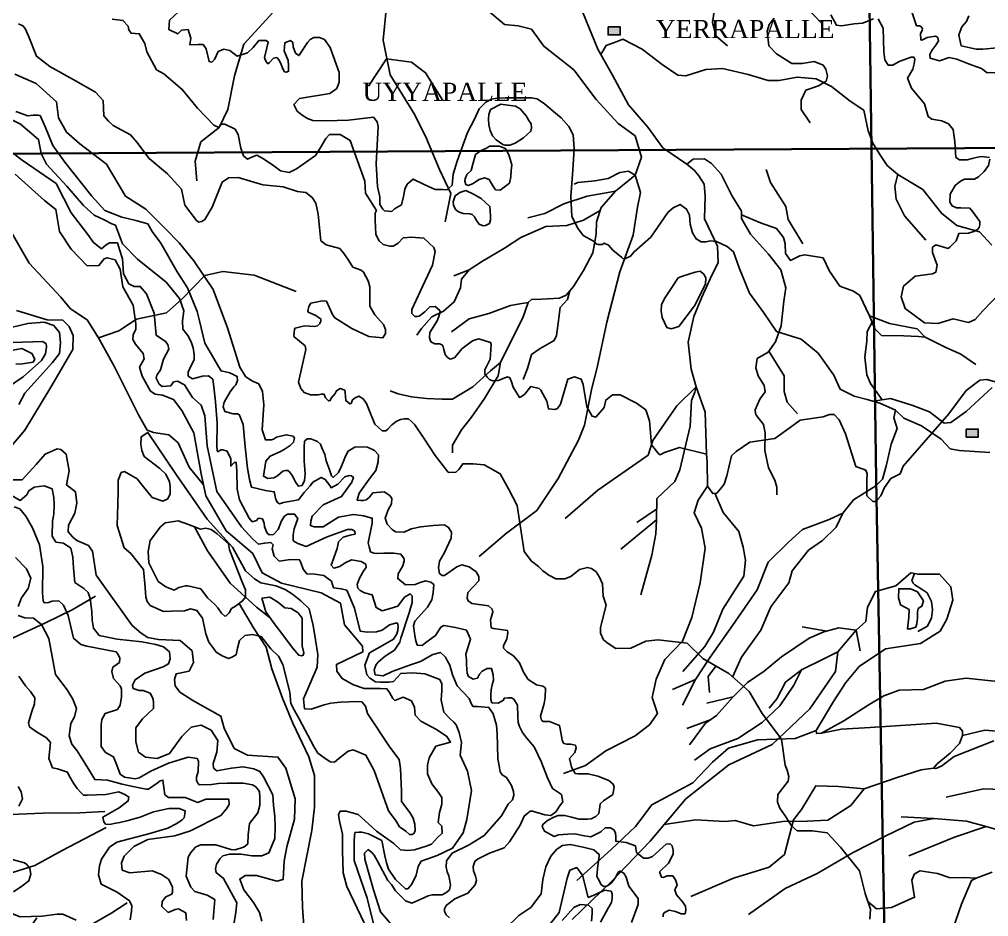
# Model space of a CAD drawing. Header units: millimetres. Extents: x 46 to 1858, y 42 to 1542.
# Drawn here: x 477.7 to 770.1, y 637.9 to 908.5 of the extents above; entities that cross this region are included whole.
import ezdxf

# ---------------------------------------------------------------- set-up
doc = ezdxf.new("R2010")
doc.units = ezdxf.units.MM
doc.header["$MEASUREMENT"] = 0
for name, color, linetype in [('CONTOUR', 31, 'Continuous'), ('NALA', 4, 'Continuous'), ('TEXT', 7, 'Continuous')]:
    doc.layers.add(name, color=color, linetype=linetype)
doc.layers.add('TITLE', color=7, linetype='Continuous', lineweight=30)
doc.styles.get("Standard").update_dxf_attribs({"font": 'times.ttf'})

msp = doc.modelspace()

# ---------------------------------------------------------------- hatches: boundary and pattern name
at = {"layer": 'TEXT'}
for points in [[(658.93, 906.2), (655.27, 906.2), (655.27, 903.76), (658.93, 903.76)], [(766.91, 784.94), (763.25, 784.94), (763.25, 782.5), (766.91, 782.5)]]:
    msp.add_hatch(color=256, dxfattribs=at).paths.add_polyline_path(points)

# ---------------------------------------------------------------- linework, layer by layer
at = {"layer": 'CONTOUR'}
for points in [[(585.77, 858.06), (585.35, 864.89), (585.88, 876.15), (585.67, 877.55), (584.49, 878.94), (576.97, 878.08), (570.1, 877.87), (566.23, 877.98), (564.62, 878.62), (563.01, 879.58), (561.51, 880.76), (560.54, 882.8), (562.15, 884.62), (571.39, 886.13), (573.43, 887.63), (574.18, 889.56), (574.18, 892.45), (571.45, 900.03), (569.73, 902.39), (568.23, 903.03), (566.51, 903.03), (565.44, 902.39), (564.58, 901.53), (562.54, 898.31), (562.22, 897.78), (562, 897.56), (561.04, 898.31), (560.29, 900.14), (560.18, 901.53), (559.53, 902.07), (557.82, 901.42), (557.6, 898.96), (558.78, 896.06), (558.89, 894.56), (558.89, 892.84), (558.24, 892.52), (557.71, 892.63), (557.28, 893.38), (556.63, 894.88), (556.1, 896.17), (555.35, 896.92), (554.38, 896.81), (553.09, 895.31), (552.66, 895.1), (552.02, 895.85), (551.69, 896.92), (552.34, 899.92), (552.77, 901.64), (552.12, 902.07), (549.98, 902.07), (548.26, 900.03), (546.54, 898.42), (543.43, 897.35), (541.17, 899.06), (539.35, 899.49), (537.63, 898.74), (536.55, 896.38), (535.8, 895.52), (534.94, 895.74), (534.08, 899.6), (533.12, 900.89), (531.61, 900.89), (529.14, 900.78), (529.47, 902.82), (528.61, 905.39), (526.57, 905.18), (525.49, 904.1), (522.81, 905.39), (523.02, 908.18), (531.19, 916.01)], [(735.29, 908.59), (732.06, 907.28), (729.53, 907.08), (725.69, 906.47), (724.17, 906.68), (722.46, 909.81)], [(746.82, 911.07), (748.34, 906.53), (749.25, 906.53), (749.65, 906.32), (750.16, 905.72), (750.05, 905.11), (749.55, 904.2), (749.65, 902.29), (749.95, 902.19), (751.47, 902.99), (754, 903.4), (754.7, 902.99), (754.91, 901.98), (754.1, 900.67), (752.88, 899.06), (752.28, 897.84), (752.38, 896.73), (755.21, 895.93), (758.14, 896.94), (760.46, 896.43), (764, 895.02), (767.88, 893.66), (769.59, 892.35), (772.12, 892.45)], [(772.61, 899.93), (768.26, 899.53), (766.34, 899.43), (761.8, 900.44), (761.7, 900.84), (761.09, 903.77), (762, 906.19), (763.41, 907.81), (764.12, 909.52)], [(734.24, 637.1), (734.44, 640.15), (732.77, 644.86), (731.09, 651.71), (725.39, 658.88), (721.36, 663.2), (716.93, 663.79), (714.67, 663.79), (712.31, 663.79), (710.64, 665.26), (708.87, 668.01), (707.1, 670.66), (706.41, 672.43), (706.51, 674.78), (709.56, 678.71), (709.76, 680.18), (709.26, 682.05), (708.68, 683.62), (707.58, 691.46), (701.78, 699.12), (697.84, 705.8), (691.65, 711.2), (683.89, 715.71), (679.17, 720.33), (670.32, 721.41), (666.68, 721.01), (662.16, 718.85), (657.64, 718.76), (656.16, 719.64), (654.89, 720.52), (653.9, 721.41), (653.02, 723.37), (653.02, 725.14), (653.41, 726.71), (654.73, 731.8), (653.84, 734.55), (653.55, 738.28), (652.66, 740.24), (651.68, 741.91), (650.3, 742.89), (649.03, 743.19), (646.67, 742.6), (644.01, 740.44), (642.24, 739.75), (639.49, 739.75), (637.43, 740.83), (635.56, 742.21), (634.28, 743.48), (632.22, 745.05), (629.96, 748), (627.89, 761.84), (625.24, 766.95), (622.76, 771.44), (617.85, 774.19), (614.6, 774.48), (611.46, 774.48), (610.28, 772.72), (609.39, 771.93), (607.23, 771.83), (606.94, 772.03), (603.1, 776.94), (599.66, 782.14), (597.01, 786.17), (596.03, 787.25), (595.04, 788.03), (593.86, 788.03), (592.68, 787.83), (591.31, 787.25), (590.03, 786.17), (588.85, 784.89), (588.26, 784.4), (587.18, 784.4), (584.92, 786.36), (583.25, 790.58), (582.36, 792.65), (581.38, 794.02), (580.1, 794.81), (579.02, 794.31), (578.23, 793.73), (577.74, 792.65), (577.35, 792.55), (576.17, 793.53), (575.97, 795.98), (575.87, 796.67), (574.5, 797.16), (573.32, 796.47), (572.93, 795.69), (571.75, 794.22), (571.45, 793.53), (570.96, 793.43), (570.07, 794.31), (569.78, 795.1), (569.58, 795.49), (568.8, 795.49), (567.81, 795.2), (565.55, 795.2), (563.59, 795.98), (562.6, 797.16), (561.92, 799.03), (564.14, 808.92), (563.94, 810), (560.5, 812.84), (560.7, 815.1), (560.89, 815.4), (563.74, 816.08), (566.69, 815.89), (567.58, 816.08), (568.36, 816.77), (568.66, 817.46), (568.66, 818.14), (568.27, 818.34), (567.09, 819.13), (564.83, 820.21), (564.73, 820.5), (565.02, 821.87), (565.61, 822.86), (569.15, 823.64), (570.33, 823.45), (572.2, 819.52), (572.89, 818.44), (578, 815.3), (583.11, 812.84), (587.34, 812.45), (588.12, 813.73), (588.12, 814.9), (587.53, 816.48), (584.88, 819.42), (583.4, 821.97), (583.4, 824.13), (583.4, 827.86), (582.91, 829.63), (581.54, 832.28), (580.75, 832.87), (578.29, 833.75), (577.01, 835.82), (575.64, 837.78), (574.36, 839.35), (570.23, 840.43), (568.65, 841.69), (567.87, 849.74), (567.08, 853.08), (566, 854.75), (564.13, 856.22), (561.58, 856.61), (557.25, 857.99), (551.16, 858.58), (543.68, 860.83), (540.83, 860.64), (538.87, 859.36), (535.82, 851.8), (533.66, 848.07), (532.77, 847.48), (531.79, 847.29), (531.1, 847.78), (527.66, 852.49), (526.58, 857.3), (522.35, 861.91), (516.85, 866.53), (513.11, 871.44), (511.25, 873.6), (506.04, 876.44), (504.56, 877.72), (503.19, 879.39), (502.95, 883.98), (500.69, 886.53), (493.9, 890.36), (486.93, 894.29), (482.89, 897.33), (480.54, 903.22), (479.45, 905.67), (478.77, 906.56), (477.49, 907.15)], [(505.66, 908.56), (508.95, 908.15), (510.49, 906.41), (510.69, 905.28), (511.41, 904.26), (513.88, 904.15), (515.52, 901.18), (516.14, 898.72), (519.11, 893.28), (521.27, 892.05), (526.86, 887.35), (531.48, 881.71), (536.41, 876.58), (537.85, 875.86), (538.57, 876.89), (539.7, 876.89), (542.78, 875.35), (543.7, 873.71), (544.53, 869.61), (545.35, 867.35), (546.48, 866.33), (548.02, 867.04), (549.35, 867.56), (551.3, 866.43), (554.49, 864.27), (556.44, 862.84), (559.11, 862.33), (561.26, 863.35), (567.01, 867.45), (568.45, 869.61), (570.1, 872.58), (571.22, 873.71), (574.51, 873.71), (577.49, 871.97), (581.92, 859.68), (582.09, 856.08), (585.4, 850.8), (585.02, 850.05), (585.02, 848.02), (585.24, 843.62), (586.2, 841.69), (587.39, 840.62), (589.43, 840.08), (590.5, 840.08), (592, 840.94), (593.51, 842.55), (595.98, 842.76), (599.73, 842.44), (602.74, 839.65), (603.17, 838.47), (602.33, 834.31), (598.68, 826.59), (596.11, 821.01), (596.11, 819.73), (596.97, 818.87), (597.72, 818.87), (598.25, 818.98), (599.97, 820.26), (601.48, 821.77), (603.09, 821.87), (604.38, 820.8), (604.59, 820.26), (604.27, 818.87), (603.73, 817.58), (601.48, 814.04), (601.37, 812.44), (601.8, 811.26), (602.98, 810.61), (604.38, 810.61), (605.23, 810.29), (605.56, 809.75), (605.77, 808.9), (606.09, 807.39), (606.74, 806.64), (607.6, 806), (608.03, 806.11), (609.1, 806.54), (611.14, 809.11), (614.36, 811.58), (615.86, 812.01), (616.29, 812.11), (619.84, 811.04), (620.05, 810.4), (619.95, 808.79), (619.73, 806), (618.12, 802.78), (618.12, 801.6), (618.76, 800.53), (619.52, 799.89), (620.37, 799.46), (622.08, 799.62), (624.91, 800.72), (625.69, 800.4), (626.16, 799.15), (626.63, 797.58), (628.52, 794.45), (628.99, 794.61), (630.08, 795.39), (631.97, 797.74), (634.48, 797.11), (634.95, 796.64), (636.83, 793.35), (637.3, 791), (639.18, 790.85), (639.97, 791.16), (640.91, 792.41), (643.1, 799.93), (645.14, 800.72), (647.18, 799.93), (647.81, 798.37), (648.91, 791.63), (650.48, 788.81), (651.57, 788.5), (654.08, 791.47), (654.56, 793.67), (656.59, 795.23), (658.95, 795.23), (663.81, 792.73), (666.63, 790.69), (667.73, 787.4), (668.36, 780.19), (670.71, 777.22), (671.18, 777.22), (672.28, 777.84), (676.83, 779.41), (684.99, 777.37), (685.14, 775.02), (685.3, 767.66), (686.87, 765.47), (688.12, 765.62), (689.22, 766.88), (690.32, 768.29), (691.1, 770.79), (692.52, 776.9), (693.93, 778.16), (698.01, 780.98), (705.54, 782.07), (710.24, 785.36), (713.22, 787.56), (720.12, 788.65), (722.01, 789.28), (723.42, 789.28), (724.99, 787.71), (726.87, 783.48), (730.01, 773.61), (732.99, 772.52), (733.46, 771.42), (733.3, 769.7), (733.3, 764.84), (735.18, 763.12), (735.81, 763.12), (736.28, 763.27), (736.75, 763.9), (737.54, 764.84), (738.63, 767.35), (740.52, 770.01), (743.34, 771.42), (744.28, 773.77)], [(716.21, 877.22), (713.54, 881.28), (713.54, 884.08), (714.94, 887.12), (718.75, 888.39), (721.04, 889.79), (721.42, 891.44), (720.91, 893.47), (720.15, 894.61), (717.48, 895.75), (713.79, 895.12), (710.74, 895.12), (706.04, 898.04), (703.75, 900.45), (703.24, 904.9), (703.88, 906.93), (705.41, 908.83)], [(770.28, 866.84), (767.95, 867.14), (766.34, 866.84), (765.12, 866.53), (763.61, 866.13), (761.28, 866.13), (760.17, 866.84), (759.87, 871.58), (759.36, 875.21), (757.95, 876.93), (755.93, 877.84), (752.9, 878.34), (751.78, 879.15), (750.75, 882.96), (746.81, 887.7), (745.6, 890.73), (747.22, 893.45), (747.62, 895.07), (747.82, 896.48), (747.52, 897.09), (746.71, 897.09), (743.07, 895.78), (741.15, 894.67), (739.74, 894.67), (738.73, 896.28), (738.42, 898.7), (738.22, 905.77), (736.7, 908.59)], [(671.85, 637.83), (671.85, 638.7), (672.25, 639.18), (673.69, 639.9), (675.6, 639.42), (677.36, 638.78), (678.48, 638.78), (678.71, 639.82), (678.63, 641.02), (677.84, 642.29), (675.91, 644.5), (675.43, 645.94), (676.07, 647.45), (675.59, 649.05), (674.8, 650.16), (673.12, 650.16), (671.92, 649.69), (671.36, 649.76), (670.8, 651.44), (673.52, 654.07), (674.88, 656.78), (674.88, 657.98), (674.64, 659.25), (674, 659.89), (672.8, 659.73), (668.65, 656.06), (667.37, 655.58), (665.93, 655.51), (663.87, 657.26), (663.54, 659.26), (660.73, 660.26), (657.61, 660.65), (657.61, 661.82), (657.52, 663.18), (657.03, 664.06), (655.96, 664.65), (654.4, 664.65), (653.13, 663.48), (650.11, 661.92), (647.57, 662.41), (645.33, 662.89), (643.09, 662.8), (640.36, 662.6), (638.99, 662.11), (636.07, 663.67), (635.38, 665.13), (635.58, 665.72), (637.04, 666.89), (638.89, 667.86), (640.26, 668.44), (642.21, 668.44), (644.26, 667.86), (646.6, 667.27), (649.03, 667.27), (650.2, 667.37), (651.57, 668.15), (652.45, 669.03), (652.74, 670.97), (652.93, 671.95), (653.91, 672.82), (656.74, 674.77), (657.13, 676.91), (656.83, 677.89), (655.47, 678.96), (652.15, 680.23), (649.23, 681), (646.11, 681), (645.33, 681.1), (644.26, 682.95), (643.67, 685.58), (645.23, 687.43), (645.62, 688.79), (645.43, 689.57), (643.96, 689.96), (642.7, 689.96), (641.92, 690.16), (641.43, 691.03), (641.33, 691.81), (640.63, 695.51), (637.61, 696.77), (635.66, 696.77), (635.17, 697.16), (634.88, 698.33), (635.95, 702.13), (636.34, 703.98), (636.44, 706.7), (636.14, 707.09), (635.56, 707.39), (633.71, 707.78), (631.17, 709.43), (629.81, 711.67), (628.54, 714.4), (626.78, 716.54), (624.83, 717.8), (623.76, 718.88), (623.76, 719.65), (624.74, 721.6), (625.03, 723.55), (624.93, 724.23), (620.74, 724.82), (620.06, 725.01), (619.76, 727.44), (620.54, 729.68), (620.35, 730.66), (619.18, 731.63), (614.21, 732.31), (613.04, 733.09), (612.74, 733.97), (612.94, 735.62), (616.25, 739.21), (616.25, 740.48), (615.47, 741.84), (613.42, 743.4), (611.18, 743.98), (609.62, 743.4), (605.91, 740.77), (605.23, 740.77), (604.45, 741.35), (604.16, 743.11), (604.45, 745.05), (605.81, 747.49), (607.96, 752.06), (608.06, 753.82), (607.18, 755.28), (605.91, 756.06), (602.5, 755.86), (598.79, 755.47), (595.87, 754.89), (593.82, 753.82), (591.19, 753.91), (590.12, 754.6), (588.65, 756.25), (588.07, 758.1), (588.95, 760.54), (589.92, 762.39), (590.02, 763.94), (589.43, 764.92), (587.78, 765.99), (584.36, 765.7), (583.19, 764.33), (582.32, 763.55), (581.44, 763.36), (580.66, 763.36), (579.59, 763.46), (580.17, 765.6), (583.19, 769.79), (585.24, 772.42), (585.92, 775.05), (585.98, 777.15), (584.81, 778.51), (582.76, 779.49), (581.3, 779.58), (578.87, 779.49), (576.92, 778.22), (576.04, 776.76), (574.87, 773.74), (573.99, 771.79), (572.33, 770.33), (571.85, 770.82), (571.16, 772.96), (570.29, 775.3), (569.8, 777.25), (568.92, 779.29), (568.53, 780.36), (567.65, 781.14), (565.61, 782.02), (564.53, 782.02), (563.66, 781.24), (563.56, 779.49), (563.56, 775.3), (563.95, 771.41), (563.75, 769.46), (562.97, 767.9), (561.9, 767.7), (561.12, 768.78), (559.95, 770.92), (559.17, 771.99), (558.68, 772.48), (558, 772.48), (557.22, 772.28), (555.56, 770.82), (554.49, 770.24), (552.64, 770.04), (551.37, 770.72), (552.05, 775.2), (553.32, 776.76), (556.44, 778.12), (557.61, 778.81), (559.37, 779.97), (560.44, 780.95), (560.73, 782.21), (560.24, 782.8), (558.2, 783.19), (555.27, 782.51), (554.39, 781.92), (553.71, 781.73), (551.96, 781.63), (550.98, 784.65), (551.47, 792.24), (551.08, 796.24), (549.91, 798.57), (547.86, 799.45), (545.91, 800.81), (544.16, 803.64), (540.52, 815.5), (536.14, 826.99), (530.29, 835.65), (525.9, 841.11), (521.78, 845.27), (515.84, 851.21), (509.69, 855.11), (503.94, 864.84), (495.95, 870.98), (491.95, 874.48), (489.51, 878.77), (488.9, 883.62), (482.76, 889.17), (476.33, 891.99)], [(585.77, 858.06), (586.39, 854.97), (586.48, 852.67), (587.31, 851.19), (587.86, 850.73), (590.08, 850.55), (590.9, 851.38), (592.93, 852.57), (593.58, 855.06), (593.95, 857.27), (594.68, 858.74), (596.53, 860.3), (599.84, 858.65), (603.16, 857.18), (605.46, 857.18), (606.75, 857.08), (606.94, 857.27), (608.23, 858.46), (608.51, 861.78), (609.8, 865.73), (612.84, 874.39), (615.05, 878.53), (616.44, 881.44), (618.38, 883.46), (620.13, 884.38), (621.97, 884.66), (624.27, 884.84), (628.24, 884.84), (632.11, 884.84), (633.86, 884.48), (636.07, 883), (639.39, 880.15), (641.14, 878.77), (643.44, 876.19), (644.73, 873.62), (645.01, 869.57), (644.64, 863.03), (644.02, 855.05), (644.3, 849.16), (646.05, 845.57), (647.8, 843.27), (651.12, 841.52), (651.76, 840.69), (652.22, 840.6), (653.61, 840.6), (654.07, 840.97), (655.45, 840.33), (656.74, 838.85), (659.41, 836.65), (659.69, 836.37), (660.33, 836.28), (661.99, 837.11), (663.1, 838.39), (668.17, 842.81), (673.33, 850.27), (674.89, 851.65), (677.01, 852.66), (678.95, 851.28), (679.87, 849.44), (680.05, 846.68), (680.7, 844.1), (681.8, 842.26), (683.37, 841.43), (684.84, 841.34), (686.04, 841.71), (687.98, 841.52), (691.2, 839.96), (693.14, 838.39), (694.8, 833.52), (697.97, 825.9), (702.3, 820.01), (706.08, 814.31), (713.54, 812.01), (718.61, 807.77), (723.4, 801.15), (725.28, 796.94), (729.52, 794.83), (733.45, 793.86)], [(471.91, 879.95), (478.04, 876.83), (483.45, 872.27), (484.29, 868.07), (485.85, 864.83), (492.02, 858.14), (497.07, 852.38), (500.31, 849.38), (503.31, 848.06), (505.6, 846.86), (506.68, 846.38), (508.84, 840.74), (513.29, 836.18), (521.94, 829.22), (526.03, 824.3), (527.35, 820.58), (526.9, 817.58), (527.02, 815.06), (528.47, 813.14), (529.55, 811.22), (530.15, 809.42), (530.39, 807.38), (530.39, 805.82), (529.55, 804.14), (528.59, 802.1), (528.59, 800.9), (529.91, 800.06), (532.91, 800.9), (534.71, 801.02), (536.04, 799.94), (536.4, 797.66), (536.88, 793.1), (537.36, 786.74), (537.24, 779.78), (537.36, 778.46), (537.6, 778.1), (538.44, 778.7), (539.04, 778.7), (540.36, 778.22), (541.44, 775.94), (541.44, 773.78), (542.53, 774.86), (543.13, 774.86), (543.25, 772.22), (543.37, 766.82), (544.09, 763.57), (547, 758.08), (547.96, 757), (549.28, 757.36), (549.88, 758.08), (551.09, 757.84), (551.57, 756.52), (551.69, 755.44), (552.41, 753.52), (553.01, 753.04), (554.33, 753.16), (555.77, 754.6), (556.73, 757.24), (557.69, 758.68), (558.54, 759.28), (560.7, 759.28), (561.66, 757.96), (560.58, 754.84), (560.34, 753.04), (560.34, 751.24), (561.66, 750.4), (564.18, 749.56), (570.55, 752.44), (576.68, 754.6), (578, 754.6), (578.84, 754.12), (578.96, 753.28), (577.52, 752.92), (575.36, 752.32), (573.92, 750.88), (573.56, 748.96), (572.11, 745), (571.75, 743.92), (572.6, 742.96), (574.4, 743.44), (575.96, 744.64), (577.88, 745.48), (580.77, 745), (582.21, 744.16), (582.33, 743.2), (581.61, 742.24), (580.29, 739.96), (579.56, 738.04), (579.81, 736.96), (580.53, 736.24), (581.85, 735.52), (584.13, 734.92), (585.33, 731.08), (587.14, 730.12), (589.54, 730.84), (591.82, 731.56), (593.86, 734.2), (595.55, 735.28), (596.15, 734.68), (596.15, 732.64), (595.31, 729.52), (592.8, 721.89), (592.44, 720.69), (590.87, 718.29), (587.99, 716.49), (586.07, 714.69), (585.35, 713.97), (584.75, 712.29), (584.99, 710.85), (587.39, 710.49), (590.15, 711.81), (595.68, 713.85), (598.69, 714.81), (602.41, 716.97), (604.69, 717.57), (606.26, 716.13), (606.86, 714.93), (607.58, 713.73), (608.3, 710.85), (609.74, 707.49), (613.35, 703.65), (614.19, 701.73), (614.55, 701.25), (615.87, 701.25), (619.35, 701.01), (620.57, 699.02), (621.66, 695.66), (621.78, 693.02), (621.9, 689.54), (622.02, 685.46), (622.38, 683.42), (622.74, 681.62), (623.34, 680.66), (624.66, 679.82), (626.1, 677.42), (626.7, 675.62), (626.82, 674.54), (626.46, 673.1), (625.14, 671.78), (623.1, 668.3), (617.93, 662.42), (613.36, 659.54), (608.2, 657.02), (606.51, 654.76), (606.39, 652.84), (606.75, 651.4), (607.23, 650.2), (607.47, 649.24), (607.71, 647.44), (607.47, 646), (606.63, 645.28), (605.19, 644.44), (602.18, 644.44), (600.98, 644.2), (599.66, 643.6), (596.06, 641.92), (594.13, 642.64), (591.13, 645.64), (589.93, 647.56), (588.85, 648.76), (585.72, 654.64), (584.76, 656.44), (584.04, 657.28), (582.96, 658.12), (581.76, 657.04), (581.88, 655.24), (584.52, 646), (586.68, 639.4), (591.97, 633.16)], [(476.6, 880.68), (480.21, 879.36), (481.89, 879.6), (483.33, 879.6), (483.93, 879.48), (485.61, 875.88), (487.78, 870.48), (491.38, 865.43), (499.61, 855.14), (503.45, 850.82), (508.62, 848.78), (512.82, 847.82), (516.43, 846.86), (517.75, 844.46), (520.39, 840.98), (525.32, 832.33), (528.45, 827.53), (531.33, 820.33), (532.05, 817.57), (533.63, 810.87), (535.91, 806.91), (537.84, 803.55), (538.56, 802.47), (541.2, 801.87), (543.37, 800.79), (543.49, 799.59), (543, 798.27), (542.4, 797.67), (541.32, 796.11), (539.52, 792.99), (539.16, 791.67), (539.64, 790.23), (542.16, 789.51), (542.76, 789.51), (543.61, 789.51), (544.09, 789.15), (545.17, 786.27), (545.77, 779.55), (546.49, 773.18), (547.09, 769.7), (547.69, 767.42), (551.93, 766.37), (554.57, 766.01), (555.05, 763.73), (555.53, 762.77), (556.13, 762.41), (557.33, 762.77), (561.9, 763.61), (563.58, 765.77), (565.38, 767.81), (566.23, 768.89), (568.75, 770.33), (569.95, 769.73), (571.39, 767.93), (571.75, 767.21), (573.8, 768.29), (575.84, 770.57), (577.16, 770.93), (577.88, 770.81), (578.48, 770.33), (578, 768.89), (574.88, 764.57), (569.35, 762.05), (565.99, 758.69), (565.62, 757.13), (565.5, 755.81), (566.59, 755.45), (569.35, 755.45), (573.92, 758.33), (578.48, 759.17), (581.61, 758.81), (583.65, 758.21), (584.13, 758.09), (584.13, 756.53), (582.93, 750.64), (583.17, 749.44), (583.65, 747.88), (584.61, 747.52), (585.57, 747.4), (587.62, 747.52), (589.06, 747.52), (590.62, 747.52), (592.78, 747.16), (593.74, 745.84), (593.74, 745.24), (593.38, 743.68), (591.94, 741.28), (591.82, 739.84), (594.22, 737.92), (597.11, 738.04), (598.55, 738.64), (600.23, 739.12), (601.79, 738.76), (602.76, 738.04), (602.52, 735.52), (602.16, 733.48), (600.83, 731.2), (596.99, 727), (596.63, 725.56), (596.87, 723.4), (597.23, 721.48), (597.71, 719.8), (599.15, 719.68), (600.35, 720.52), (603.24, 722.68), (604.8, 725.2), (605.76, 725.68), (609.25, 725.08), (612.61, 724.24), (613.81, 721.6), (612.42, 717.07), (612.54, 715.38), (612.54, 713.94), (612.66, 712.5), (612.78, 711.3), (613.14, 710.34), (614.58, 709.5), (615.9, 709.86), (616.5, 711.06), (617.34, 711.9), (618.79, 712.74), (620.11, 712.74), (620.59, 710.82), (620.71, 709.26), (620.35, 707.82), (619.99, 706.26), (619.87, 704.82), (619.87, 703.38), (620.23, 702.42), (622.15, 702.3), (623.71, 703.14), (623.95, 703.74), (625.16, 703.86), (626.12, 703.86), (626.84, 703.5), (627.92, 701.7), (628.04, 698.22), (628.16, 696.42), (628.52, 695.22), (629.48, 693.42), (630.68, 691.86), (632.97, 689.1), (635.13, 684.66), (637.05, 679.74), (638.49, 676.5), (641.26, 674.7), (641.62, 672.57), (640.66, 671.25), (639.58, 669.57), (638.62, 668.85), (638.01, 668.37), (636.21, 668.61), (632.49, 669.69), (631.77, 669.69), (629.96, 668.25), (628.76, 665.49), (625.52, 660.44), (623.96, 658.64), (619.51, 657.08), (615.9, 655.28), (615.06, 654.56), (614.58, 653), (614.7, 651.68), (615.3, 650.12), (615.54, 648.92), (615.18, 647.48), (613.02, 644.96), (609.05, 643.28), (606.41, 641.24), (605.93, 640.28), (605.93, 639.44), (606.41, 638.48), (607.49, 637.52)], [(584.52, 635.76), (582.66, 643.51), (578.72, 654.84), (578.72, 660.96), (578.94, 663.25), (580.14, 663.36), (581.02, 663.36), (582.98, 662.92), (587.03, 660.85), (587.9, 656.26), (588.45, 654.08), (589, 652.22), (591.18, 649.06), (594.13, 646.33), (594.9, 646.33), (596.1, 647.74), (597.41, 650.37), (597.96, 652.99), (598.94, 654.62), (603.75, 656.37), (608.35, 658.55), (611.52, 663.14), (612.72, 667.18), (614.03, 675.91), (612.83, 681.81), (610.65, 686.58), (611.08, 690.4), (610.32, 693.46), (609.44, 695.75), (608.79, 696.51), (607.58, 697.61), (605.73, 699.57), (604.96, 703.17), (605.18, 706.12), (605.18, 708.09), (604.52, 709.4), (600.04, 711.14), (596.32, 711.47), (592.72, 711.25), (590.53, 708.85), (589.22, 708.63), (586.59, 708.63), (585.17, 708.74), (583.42, 709.83), (582.55, 710.82), (581.89, 713.76), (583.32, 717.45), (587.91, 720.07), (590.53, 721.59), (591.41, 723.01), (591.84, 724.22), (591.95, 725.53), (591.73, 726.4), (591.19, 726.4), (589.33, 725.85), (587.14, 724.32), (585.39, 723.78), (582.66, 723.67), (580.47, 724), (578.83, 730.88), (576.43, 736.33), (574.79, 736.77), (572.49, 737.1), (571.84, 739.06), (569.54, 740.81), (566.81, 741.14), (564.4, 741.25), (563.31, 742.67), (562.65, 744.74), (562.22, 745.51), (559.48, 745.62), (556.09, 745.07), (554.56, 746.6), (553.91, 748.78), (554.23, 749.98), (553.58, 750.75), (551.61, 750.53), (549.86, 750.2), (548.11, 751.73), (544.72, 755.44), (537.24, 766.1), (534.4, 779.86), (533.64, 788.92), (532.54, 792.16), (529.92, 794.45), (527.51, 798.28), (525.44, 799.37), (524.23, 799.15), (523.36, 797.95), (520.73, 797.73), (519.86, 798.49), (518.99, 800.24), (519.2, 801.22), (520.3, 802.75), (521.17, 806.03), (522.81, 808.98), (522.48, 810.4), (521.83, 811.38), (518.99, 813.23), (518.33, 819.89), (516.03, 825.68), (514.16, 827.94), (512.3, 827.94), (510.77, 828.7), (509.13, 831.76), (508.81, 836.23), (507.93, 839.07), (507.28, 841.04), (506.51, 841.04), (504.87, 841.04), (503.89, 840.49), (502.46, 839.29), (500.06, 841.15), (498.31, 843.55), (493.28, 850.1), (488.8, 858.94), (478.6, 866), (473.9, 869.5)], [(773.54, 825.97), (768.3, 820.57), (766.04, 817.96), (763.94, 817.09), (759.41, 818.13), (754.7, 816.74), (750.69, 816.91), (744.93, 821.27), (743.71, 824.75), (744.41, 828.06), (747.9, 831.02), (753.13, 831.72), (754.18, 832.24), (754.53, 834.33), (753.13, 838.17), (753.13, 839.73), (754.18, 840.43), (757.84, 839.39), (758.36, 839.73), (760.28, 841.65), (761.08, 843.93), (764.01, 844.03), (765.63, 844.53), (766.74, 845.14), (767.25, 845.74), (767.45, 846.55), (767.45, 847.56), (767.15, 847.96), (765.33, 850.38), (764.42, 851.49), (761.69, 851.6), (760.37, 851.6), (759.06, 852.2), (758.35, 853.31), (758.45, 855.73), (759.97, 858.36), (761.59, 859.67), (762.8, 860.28), (764.62, 860.28), (765.83, 860.28), (767.04, 860.98), (768.76, 862.6), (769.98, 864.41), (770.38, 866.33)], [(476.47, 861.83), (485.29, 853.81), (488.75, 851.14), (489.85, 844.54), (493.31, 839.2), (498.19, 834.17), (501.68, 834.23), (503.26, 836.27), (504.2, 836.58), (506.56, 835.95), (508.13, 833.13), (508.92, 827.78), (512.07, 822.28), (512.85, 816.63), (512.85, 814.9), (512.07, 813.49), (511.91, 811.91), (512.7, 810.5), (515.06, 807.67), (515.37, 806.1), (513.96, 803.59), (514.74, 800.92), (517.26, 796.36), (518.67, 795.42), (520.88, 795.1), (524.18, 793.84), (526.7, 790.54), (530.32, 783.79), (532.54, 771.41), (533.95, 764.81), (540.09, 754.29), (548.11, 747.37), (550.94, 741.56), (556.77, 738.42), (568.72, 735.59), (574.54, 732.45), (575.8, 725.85), (579.14, 721.95), (581.19, 719.44), (581.34, 717.71), (573.32, 713.94), (573.48, 711.9), (575.05, 709.7), (578.51, 707.81), (581.66, 706.71), (586.54, 706.71), (588.58, 706.55), (589.37, 705.45), (590.31, 703.73), (590.94, 703.1), (593.46, 704.04), (595.98, 702.94), (596.92, 701.05), (597.08, 698.7), (598.81, 696.81), (603.53, 694.3), (606.67, 692.26), (607.78, 690.53), (603.37, 689.27), (601.32, 685.81), (600.85, 683.61), (600.85, 680.94), (602.11, 677.96), (604.16, 675.29), (605.1, 673.87), (605.1, 671.83), (604.47, 669.31), (604, 666.33), (605.1, 665.23), (605.27, 663.06), (603.85, 661.8), (601.97, 659.76), (600.39, 659.13), (596.93, 658.03), (594.89, 657.88), (592.68, 658.03), (590.64, 659.92), (585.45, 663.69), (581.98, 666.83), (579.94, 668.72), (576.32, 669.66), (574.43, 669.66), (573.96, 668.72), (574.28, 666.67), (575.22, 662.75), (575.22, 657.72), (575.38, 651.12), (576.48, 647.03), (581.67, 636.03)], [(474.31, 778.62), (479.35, 784.59), (487.2, 797.61), (493.8, 808.92), (493.96, 813.16), (492.7, 815.84), (490.81, 817.72), (486.09, 817.88), (476.81, 820.71)], [(475.62, 815.65), (480.27, 816.78), (485.18, 817.16), (488.07, 816.15), (489.83, 814.02), (490.08, 810.88), (489.83, 807.74), (487.69, 804.97), (479.39, 795.8), (477.51, 792.29)], [(469.65, 794.44), (478.9, 800.68), (484.43, 805.6), (485.63, 807.64), (485.87, 809.68), (485.75, 810.64), (484.79, 811.36), (475.66, 811)], [(476.69, 804.49), (478.61, 804.61), (481.86, 805.09), (482.34, 806.05), (481.5, 807.73), (478.85, 809.06), (478.49, 809.18), (475.84, 808.7)], [(744.28, 773.77), (758.01, 789.56), (763.25, 796.53), (767.43, 799.67), (769.53, 799.84), (773.54, 798.79)], [(550.8, 636.52), (550.17, 639.2), (548.29, 642.18), (545.45, 645.95), (544.2, 649.25), (545.77, 650.35), (549.23, 650.35), (555.37, 648.62), (557.25, 649.09), (557.57, 654.59), (558.36, 658.99), (560.72, 667.32), (560.87, 673.45), (558.04, 682.72), (555.68, 686.02), (546.54, 686.58), (542.45, 688.63), (539.46, 694.75), (538.51, 698.37), (530.02, 703.08), (526.09, 705.6), (524.67, 707.48), (524.51, 709.37), (524.98, 711.1), (528.92, 711.88), (530.18, 714.55), (529.86, 718.01), (526.24, 721.15), (519.64, 721.47), (516.49, 722.09), (514.44, 723.35), (511.77, 725.71), (500.9, 740.91), (499.8, 748.13), (498.54, 749.86), (495.08, 751.28), (493.82, 752.38), (492.41, 753.95), (492.56, 755.99), (494.45, 759.6), (495.08, 762.59), (494.61, 766.05), (491.93, 768.09), (492.72, 772.33), (491.78, 777.36), (490.2, 778.77), (489.1, 778.93), (485.48, 777.36), (482.81, 774.22), (479.51, 770.76), (478.56, 769.66), (474.31, 769.66)], [(475.51, 764.81), (477.9, 763.43), (479.91, 765.06), (480.54, 766.31), (482.17, 767.44), (485.19, 767.82), (487.58, 766.94), (488.08, 764.3), (488.21, 762.3), (488.08, 759.28), (487.71, 757.15), (487.58, 752.62), (488.71, 750.87), (490.98, 750.49), (493.24, 748.98), (493.87, 746.34), (493.99, 743.08), (494.39, 738.71), (497.15, 736.82), (498.41, 735.69), (499.04, 733.81), (499.54, 729.91), (499.67, 727.28), (500.05, 724.89), (501.81, 722.63), (507.22, 721.62), (514.63, 720.75), (518.91, 719.99), (521.17, 719.24), (522.94, 717.73), (523.19, 715.6), (522.68, 714.09), (521.05, 713.21), (515.52, 711.33), (512.62, 709.32), (511.87, 707.68), (511.99, 706.68), (513.88, 706.05), (515.01, 706.05), (517.15, 705.3), (518.03, 703.54), (518.16, 702.28), (518.16, 700.65), (514.89, 697.51), (512.87, 694.87), (512.88, 690.64), (513.64, 687.5), (515.78, 685.99), (519.3, 685.61), (522.95, 687.12), (526.72, 692.27), (529.49, 695.03), (532.5, 695.66), (535.52, 694.15), (537.53, 691.01), (537.28, 687.5), (536.15, 684.1), (536.28, 682.72), (537.28, 681.84), (541.68, 682.72), (545.21, 683.1), (548.47, 682.47), (550.24, 681.72), (551.37, 680.08), (554.13, 674.68), (554.39, 671.54), (554.76, 668.15), (554.89, 664.89), (554.76, 661.5), (553, 657.1), (550.86, 656.22), (547.85, 656.22), (544.58, 656.72), (541.06, 656.72), (539.04, 656.22), (538.29, 655.47), (537.16, 653.71), (536.9, 652.33), (537.03, 651.2), (539.29, 649.44), (543.34, 642.06), (542.96, 639.3), (541.58, 630.51)], [(536.17, 637.07), (536.64, 643.04), (534.36, 644.36), (530.63, 645.44), (529.43, 646.76), (527.99, 650.12), (528.59, 655.88), (529.43, 657.2), (530.87, 658.88), (532.31, 659.6), (534.72, 659.6), (537, 659.6), (541.45, 658.16), (542.77, 658.04), (545.29, 658.88), (545.77, 659.12), (546.61, 659.84), (546.73, 662.6), (547.09, 665.96), (549.62, 669.2), (550.22, 671.48), (550.22, 673.76), (550.1, 675.68), (549.02, 677), (548.06, 677.6), (545.17, 678.2), (540.37, 678.2), (537.72, 678.08), (535.68, 677.72), (532.07, 677.6), (531.59, 677.96), (531.11, 678.92), (531.11, 680), (531.59, 681.68), (531.7, 684.78), (531.33, 685.62), (528.57, 685.98), (522.68, 684.18), (517.4, 681.78), (513.79, 679.74), (512.59, 679.5), (509.46, 679.98), (508.14, 680.82), (507.06, 683.58), (506.1, 686.1), (503.7, 687.42), (502.37, 689.22), (502.37, 692.58), (502.37, 695.7), (502.62, 697.38), (503.58, 699.18), (507.3, 700.38), (508.14, 701.7), (508.5, 704.22), (508.5, 706.5), (508.14, 707.46), (506.1, 709.74), (505.62, 711.78), (505.86, 713.1), (507.9, 714.54), (508.02, 715.86), (507.54, 716.94), (506.94, 717.78), (498.05, 719.46), (496.25, 719.94), (494.08, 721.86), (492.4, 728.7), (491.06, 731.81), (489.62, 733.13), (487.57, 733.01), (486.49, 732.65), (485.17, 732.53), (484.93, 733.13), (484.69, 735.53), (484.81, 743.46), (483.73, 750.06), (481.69, 755.1), (479.64, 758.7), (477.84, 760.86), (476.16, 761.46)], [(477.3, 731.41), (478.39, 734.05), (480.31, 736.82), (481.15, 739.94), (479.83, 742.83), (476.58, 746.19)], [(528.14, 636.78), (527.9, 639.07), (525.74, 640.27), (524.65, 640.03), (522.61, 639.19), (520.68, 640.99), (520.78, 642.43), (521.87, 643.87), (523.67, 644.71), (523.91, 645.31), (523.91, 646.87), (522.71, 649.16), (520.54, 650.6), (517.77, 651.68), (511.03, 651.08), (508.75, 651.92), (508.51, 654.09), (509.35, 656.13), (512.24, 659.02), (516.45, 661.18), (524.63, 662.26), (529.33, 663.82), (538.48, 668.39), (540.16, 670.44), (541, 671.76), (540.88, 673.32), (538.96, 673.32), (533.9, 673.32), (531.49, 672.36), (527.76, 673.8), (522.71, 673.8), (521.63, 674.64), (521.02, 679.09), (520.18, 678.85), (519.22, 678.13), (516.69, 676.33), (515.97, 676.33), (511.88, 677.17), (508.75, 677.89), (504.29, 679.09), (500.44, 679.21), (498.5, 682.54), (495.13, 687.95), (493.56, 689.87), (492.72, 692.4), (493.2, 696.12), (494.29, 698.17), (494.89, 700.69), (493.8, 703.46), (492.12, 706.34), (488.63, 710.91), (486.57, 721.79), (484.4, 726), (482, 727.92), (479.35, 728.04), (477.3, 728.76)], [(511.12, 636.99), (511.54, 639.51), (511.65, 641.19), (510.91, 642.66), (507.23, 645.29), (502.36, 647.68), (501.62, 650.52), (501.84, 653.25), (502.47, 655.24), (504.89, 658.82), (507.09, 660.39), (517.08, 663.02), (522.45, 664.59), (525.18, 665.96), (526.76, 667.11), (527.39, 667.74), (527.6, 668.9), (527.71, 669.84), (525.92, 670.47), (522.76, 670.47), (518.14, 669.53), (514.14, 667.85), (510.14, 666.8), (508.04, 666.27), (506.78, 666.06), (504.89, 665.64), (503.73, 665.75), (503.2, 666.48), (502.89, 667.95), (507.83, 670.68), (510.56, 672.78), (510.77, 673.94), (509.72, 674.67), (507.72, 675.52), (503.83, 674.78), (498.26, 674.57), (497.1, 674.57), (496.26, 675.31), (495.1, 676.57), (494.05, 678.14), (492.69, 680.35), (492.27, 681.5), (489.22, 682.45), (487.74, 682.76), (486.58, 685.57), (487.1, 690.4), (485.84, 691.87), (482.9, 693.66), (480.79, 695.13), (480.48, 696.39), (481.32, 699.44), (482.27, 702.06), (482.37, 703.85), (481.11, 705.84), (479.53, 707.52), (477.53, 710.46)], [(771.6, 690.89), (759.71, 686.24), (755.91, 683.42), (754.44, 682.69), (753.95, 682.56), (753.46, 682.69), (754.57, 684.03), (758.49, 687.21), (761.3, 690.15), (762.16, 692.48), (762.16, 693.82), (761.3, 694.92), (754.2, 696.27), (734.35, 694.92), (725.65, 694.43), (723.2, 693.94), (719.65, 693.21), (718.18, 693.09), (718.05, 694.07)], [(477.38, 677.12), (478.29, 675.56), (478.66, 673.46), (477.56, 671.17)], [(753.54, 667.47), (743.72, 668)], [(624.28, 634.19), (628.37, 638.27), (631.97, 640.67), (635.14, 644.81), (635.62, 649.13), (636.46, 652.97), (638.03, 656.09), (639.83, 658.25), (641.51, 659.33), (643.79, 659.69), (647.76, 658.85), (651, 658.01), (652.57, 656.69), (652.57, 656.09), (652.21, 653.21), (651.97, 651.29), (651.85, 649.96), (652.57, 648.76), (653.05, 647.68), (653.89, 646.96), (655.09, 647.2), (656.17, 648.04), (657.5, 649.72), (658.34, 651.28), (658.94, 651.64), (660.02, 651.04), (660.74, 649.84), (661.58, 647.08), (664.35, 643.36), (664.35, 641.56), (662.3, 636.16)], [(475.55, 655.18), (479.21, 654.17), (479.94, 653.62), (480.86, 652.43), (481.13, 650.69), (480.58, 648.68), (478.48, 647.13), (475.91, 645.39)], [(637.65, 635.43), (640.54, 639.15), (642.94, 649.47), (643.78, 651.87), (645.82, 652.71), (646.54, 651.75), (647.51, 650.43), (649.31, 643.71), (651.47, 644.55), (654.23, 645.87), (656.16, 645.63), (656.52, 644.79), (656.52, 643.47), (656.28, 642.15), (655.32, 640.47), (653.03, 636.27)], [(650.28, 636.52), (650.5, 638.81), (650.5, 640.34), (649.41, 641.32), (648.21, 641.43), (646.89, 641.54), (644.93, 640.67), (641.43, 636.74)], [(475.64, 638.8), (477.93, 637.89), (484.61, 638.07), (489.1, 638.62), (490.84, 638.62), (494.87, 636.88)]]:
    msp.add_lwpolyline(points, dxfattribs=at)
for points in [[(676.46, 830.54), (674.55, 827.61), (672.51, 824.55), (671.37, 822.52), (671.24, 820.48), (671.62, 818.57), (673.02, 815.51), (674.3, 815.13), (676.59, 815.9), (681.31, 822.13), (684.62, 828.63), (684.75, 830.54), (684.11, 831.68), (683.09, 832.57), (681.56, 832.19), (677.74, 831.05)], [(511.29, 747.37), (515.12, 742.61), (515.64, 737.13), (515.84, 734.23), (516.26, 732.89), (517.19, 731.75), (521.13, 729.89), (523.61, 729.99), (527.55, 730.1), (529.31, 730.72), (531.28, 730.2), (532.93, 727.92), (533.97, 723.16), (534.9, 720.68), (536.35, 718.61), (537.08, 717.68), (539.05, 716.44), (540.91, 715.72), (541.84, 716.13), (543.09, 716.85), (543.5, 718.82), (544.12, 721.2), (545.67, 722.65), (548.06, 722.96), (550.65, 722.34), (553.55, 718.61), (555.83, 716.44), (557.17, 713.96), (559.25, 705.62), (559.56, 702.21), (560.7, 700.03), (562.05, 697.55), (566.5, 689.17), (567.75, 687.2), (569.51, 685.86), (571.47, 684.62), (572.72, 684.52), (574.06, 685.55), (576.86, 687.83), (578.42, 688.24), (582.25, 686.58), (584.73, 681.93), (589.01, 669.77), (591.39, 666.67), (592.32, 665.01), (594.29, 663.67), (595.33, 662.63), (596.15, 662.63), (596.78, 663.05), (597.09, 663.88), (596.98, 665.74), (596.47, 667.6), (595.43, 669.26), (592.94, 672.67), (592.94, 675.77), (592.63, 682.6), (592.22, 685.29), (589.42, 689.01), (582.69, 699.15), (582.07, 701.33), (581.03, 702.67), (579.58, 702.77), (574.61, 702.57), (571.61, 702.26), (569.64, 701.74), (565.7, 700.5), (563.73, 700.6), (563.42, 703.6), (567.56, 713.09), (567.76, 716.92), (567.04, 721.37), (566.31, 725.71), (565.07, 730.68), (562.58, 733.16), (560.1, 735.13), (557.92, 736.58), (555.02, 737.61), (550.57, 738.54), (548.6, 739.78), (545.91, 742.16), (542.04, 749.28), (534.37, 757.77), (524.95, 771.22), (516.45, 783.94), (514.47, 782.59), (514.37, 780.32), (514.68, 778.46), (515.3, 776.7), (520.06, 773.08), (521.93, 771.32), (522.96, 769.04), (523.17, 767.59), (523.17, 765.42), (522.45, 763.87), (521, 763.14), (517.78, 764.28), (514.78, 768.01), (513.23, 769.87), (509.39, 772.15), (508.46, 771.83), (507.53, 769.56), (507.53, 766.25), (507.43, 762.32), (507.22, 755.8), (509.29, 749.08)], [(516.57, 747.99), (516.78, 744.58), (519.57, 738.99), (521.85, 737.34), (524.44, 736.3), (525.79, 737.13), (527.86, 737.65), (528.48, 737.65), (532.42, 736.72), (534.49, 734.03), (536.66, 732.06), (537.6, 731.03), (538.63, 729.37), (539.67, 728.54), (540.08, 728.65), (541.01, 729.47), (541.64, 730.82), (542.88, 731.54), (545.05, 733.1), (545.88, 734.23), (545.88, 736.41), (545.05, 738.58), (541.12, 748.51), (540.81, 750.37), (537.39, 753.37), (536.56, 753.89), (535.52, 754.61), (533.97, 755.03), (532.31, 754.72), (528.69, 756.16), (525.58, 757.3), (521.64, 756.68), (520.3, 755.44), (517.19, 751.3)], [(550.83, 733.97), (552.08, 729.77), (554.58, 726.25), (557.43, 722.5), (560.05, 718.98), (561.98, 716.71), (562.78, 716.59), (563.34, 716.71), (563.46, 717.5), (563, 719.55), (563, 727.95), (561.75, 729.54), (559.7, 730.79), (557.77, 731.02), (555.61, 732.84), (553.22, 734.2)]]:
    msp.add_lwpolyline(points, close=True, dxfattribs=at)
at = {"layer": 'NALA'}
for points in [[(595.97, 933.44), (590.53, 932.89), (575.63, 933.11), (571.38, 932.57), (567.58, 928.22), (563.55, 924.31), (560.39, 917.57), (553.22, 909.49), (545.42, 901.02), (542.59, 891.48), (540.57, 881.26), (538.01, 875.82), (532.49, 871.51), (530.74, 865.73), (531.28, 859.82)], [(606.1, 847.44), (607.84, 855.91), (604.47, 863.19), (600.55, 872.54), (596.96, 879.71), (589.55, 891.74), (587.48, 902.17), (588.79, 915.54), (590.53, 932.89)], [(691.27, 900.5), (687.89, 903.41), (686.82, 907.55), (687.59, 912.92), (686.82, 915.68), (685.28, 917.52), (682.67, 918.29), (680.52, 918.44), (679.76, 919.97), (679.14, 922.12), (678.53, 923.04), (676.23, 923.04), (673.61, 923.65), (672.69, 925.03), (673.61, 926.11), (674.54, 926.57), (679.14, 925.8), (686.05, 924.11), (694.8, 921.2), (706.01, 915.37), (715.53, 911.69), (719.52, 907.4)], [(616.36, 746.49), (624.59, 753.58), (633.78, 760.35), (640.23, 770.01), (646.36, 781.61), (648.14, 786.12), (650.4, 797.23), (652.01, 803.52), (654.91, 817.17), (658.78, 832.31), (662.82, 843.43), (664.11, 851.8), (665.07, 856.31), (663.46, 861.47), (665.4, 866.87), (663.46, 873.32), (658.3, 877.02), (651.69, 884.27), (644.91, 893.29), (635.88, 900.38), (632.17, 905.54), (628.14, 906.5), (624.07, 906.92), (618.91, 911.26)], [(665.13, 734.93), (668.44, 746.92), (669.66, 753.35), (669.83, 757.52), (670, 763.94), (675.4, 769.15), (676.96, 772.63), (679.99, 785.84), (680.4, 793.5), (681.44, 796.08), (681.85, 797.64), (680.3, 803.02), (679.47, 811.18), (681.13, 818.84), (683.51, 824.74), (686.52, 831.36), (688.49, 835.09), (688.28, 840.06), (684.34, 848.32), (684.55, 855.26), (684.24, 858.78), (682.68, 861.26), (681.34, 862.92), (679.05, 864.78), (671.8, 869.75), (667.24, 875.96), (661.43, 882.69), (656.65, 891.67), (652.19, 899.43), (647.63, 910.51)], [(533.24, 768.11), (528.97, 773.42), (525.58, 780.78), (522.78, 783.14), (518.2, 783.88), (516.29, 784.61), (513.63, 789.18), (506.26, 803.91), (501.54, 812.45), (498.15, 817.9), (493.13, 821.14), (490.18, 824.67), (480.71, 834.96), (474.81, 845.12), (464.04, 857.64), (454.6, 871.05), (447.67, 883.42), (442.18, 893.97), (436.06, 905.68)], [(653.1, 897.84), (654.68, 900.56), (658.03, 901.76), (659.71, 902.48), (665.58, 899.49), (671.57, 894.82), (676.36, 891.59), (678.75, 891.47), (684.74, 893.39), (689.77, 893.63), (697.56, 891.83), (703.55, 890.04), (706.9, 890.04), (712.29, 890.99), (718.04, 890.52), (722.71, 888.24), (728.34, 883.82), (732.42, 881.07), (733.74, 874.84), (735.17, 871.14), (737.21, 867.67), (739.48, 864.44), (742.64, 861.71), (750.19, 857.16), (755.82, 849.99), (760.49, 846.28), (767.32, 844.36), (771.03, 840.42)], [(582.98, 888.31), (588.45, 896.56), (595.98, 895.53), (600.21, 892.33), (605.47, 883.99)], [(679.05, 864.78), (680.98, 866.36), (684.35, 866.46), (686.46, 864.99), (689.42, 861.83), (692.58, 855.4), (695.53, 850.66), (695.53, 848.45), (698.27, 843.71), (703.65, 837.71), (707.34, 832.97), (708.92, 827.5), (708.29, 823.5), (707.44, 816.04), (705.76, 811.2), (703.54, 808.14), (700.27, 806.25), (699.85, 803.4), (700.59, 800.98), (702.38, 798.03), (702.7, 796.14), (701.01, 793.93), (699.64, 790.77), (699.75, 789.61), (700.06, 788.98), (702.17, 786.34), (702.7, 783.82), (702.59, 778.47), (703.65, 773.2), (705.55, 769.52), (706.18, 767.41), (706.18, 765.09)], [(589.57, 796.49), (591.94, 795.56), (595.97, 794.63), (600.52, 794.12), (605.28, 793.91), (608.38, 793.91), (614.48, 797.63), (619.85, 802.48), (622.85, 804.96), (626.16, 811.77), (629.57, 818.48), (631.13, 823.08), (632.17, 824.01), (635.16, 824.11), (640.64, 824.42), (642.61, 825.35), (644.88, 827.93), (647.88, 832.79), (650.67, 838.05), (651.7, 843.73), (651.8, 847.44), (653.17, 851.75), (657.51, 856.7), (661.23, 859.69), (663.46, 861.47), (661.43, 862.69), (658.85, 862.28), (655.34, 860.52), (651.31, 859.8), (646.14, 859.28), (645, 858.77)], [(714.01, 840.78), (709.58, 848.07), (708.86, 852.02), (704.31, 859.32), (702.99, 863.15)], [(742.64, 861.71), (741.8, 858.12), (742.16, 854.29), (744.68, 849.27), (751.15, 841.85)], [(657.51, 856.7), (648.93, 855.15), (641.9, 852.88), (636.21, 849.89), (631.05, 848.65)], [(652.88, 850.86), (647.89, 847.93), (642.83, 846.28), (636.52, 845.97), (628.98, 842.66), (624.02, 839.46), (617.38, 835.57), (613.34, 832.98), (608.8, 831.13)], [(695.53, 849.56), (701.27, 847.15), (706.1, 845.38), (708.21, 842.68), (708.68, 840.8), (708.8, 837.86), (710.33, 835.75), (713.16, 837.16), (714.57, 837.51), (720.1, 836.57), (722.1, 832.57), (725.16, 827.99), (729.28, 826.46), (731.16, 825.17), (734.1, 819.06), (735.75, 815.18), (737.75, 813.18), (744.46, 813.06), (748.93, 812.83), (750.93, 812.59), (756.93, 809.65), (761.64, 807.54), (766.23, 804.36)], [(501.54, 812.45), (507.75, 814.54), (513, 818.1), (522.12, 819.98), (526.68, 824.14), (533.62, 831.27), (539.07, 832.45), (548.49, 831.37), (561.18, 826.42)], [(613.34, 832.98), (611.07, 830.09), (610.76, 827.51), (608.9, 823.28), (605.59, 820.49), (602.08, 818.74), (598.98, 815.23), (597.63, 813.27)], [(643.74, 826.64), (643.01, 824), (640.84, 821.63), (640.22, 816.88), (639.7, 813.16), (638.98, 811.62), (634.84, 809.24), (632.16, 807.38), (631.02, 803.15), (629.68, 799.85)], [(608.07, 814.2), (613.34, 818.12), (619.34, 819.77), (625.85, 822.15), (628.64, 822.66), (631.13, 823.08)], [(734.1, 819.06), (740.11, 816.71), (748.46, 815.18), (750.93, 812.59)], [(734.93, 817.12), (733.4, 814.35), (733.28, 811.53), (732.69, 806.6), (733.28, 801.31), (734.46, 798.64), (737.91, 793.73)], [(712.4, 789.5), (709.34, 793.08), (708.39, 796.24), (708.39, 800.98), (703.76, 808.45)], [(622.85, 804.96), (622.12, 801.01), (617.97, 794.1), (614.09, 788.56), (611.04, 784.69), (608.36, 780.08), (608.36, 777.78)], [(642.33, 757.93), (652.17, 766.47), (667.33, 777.1), (668.78, 781.45), (676.04, 791.92), (681.85, 797.64), (684.59, 789.99), (684.99, 777.37)], [(735.37, 793.31), (740.45, 794.15), (746.91, 792.13), (752.22, 790.11), (756.66, 786.69), (758.68, 786.94), (763.24, 790.23), (771.09, 797.44)], [(674.7, 706.36), (681.66, 709.4), (686.09, 716.1), (692.8, 725.71), (700.27, 736.46), (703.57, 744.75), (709.65, 750.82), (713.96, 754.61), (721.93, 757.65), (726.11, 759.54), (729.28, 763.59), (735.99, 767.76), (738.01, 769.79), (739.15, 773.71), (740.7, 780.37), (742.48, 785.05), (741.46, 788.34), (741.97, 790.61), (737.28, 792.76), (733.45, 793.86)], [(741.97, 790.61), (744.47, 788.18), (749.76, 785.95), (755.76, 781.84), (758.47, 779.01), (761.18, 778.43), (770.47, 777.84)], [(641.78, 681.05), (648.49, 683.45), (654.57, 687.88), (663.43, 692.43), (667.73, 695.72), (670.14, 699.13), (668.62, 703.94), (669.76, 709.5), (672.42, 715.44), (677.74, 721.01), (680.52, 728.09), (683.06, 738.57), (684.58, 749.06), (683.44, 755.01), (681.29, 759.69), (682.43, 763.48), (685.3, 767.66)], [(687.5, 765.55), (690.02, 759.81), (694.71, 754), (695.97, 749.32), (696.73, 745.4), (696.23, 740.59), (689.9, 730.6), (687.11, 723.65), (684.45, 719.39), (677.86, 711.8)], [(663.94, 756.8), (669.92, 760.73)], [(659.11, 748.75), (669.83, 757.52)], [(692.85, 710.15), (695.47, 716.19), (701.36, 724.27), (704.35, 731.31), (709.84, 738.59), (710.84, 742.18), (715.73, 748.46), (719.92, 751.35), (724.12, 755.34), (726.11, 759.54)], [(530.5, 755.44), (534.44, 748.22), (541.26, 738.45), (549.22, 731.18), (553.33, 728.01)], [(644.41, 637.06), (656.13, 648.27), (667.96, 660.65), (678.77, 673.38), (691.66, 683.68), (704.74, 689.82), (716.11, 700.61), (723.85, 711.86), (724.56, 717.73), (730.13, 724.32), (732.97, 726.94), (733.54, 731.25), (735.93, 735.91), (742.08, 737.62), (746.63, 741.59), (748.79, 741.14), (755.27, 741.14), (758.69, 737.39), (759.25, 733.3), (757.43, 727.62), (755.39, 723.98), (749.47, 720.23), (739, 718.64), (731.04, 713.3), (726.95, 708.53), (723.31, 702.74), (718.05, 694.07), (711.7, 691.64), (700.32, 691.18), (691.56, 688.68), (686.79, 684.48), (680.87, 678.23), (668.47, 671.64), (663.58, 665.05), (656.25, 658.16), (645.9, 648.84)], [(748.71, 723.88), (751.59, 725.51), (752.84, 728.05), (753.13, 730.45), (752.84, 732.95), (751.54, 735.53), (749.72, 736.73), (747.75, 737.93), (747.27, 738.46), (746.93, 739.23), (747.71, 741.37)], [(746.5, 724.65), (748.08, 725.23), (748.42, 726.23), (748.56, 727.86), (748.56, 729.78), (748.76, 730.79), (749.86, 731.51), (750.39, 733.14), (748.56, 735.87), (746.5, 736.73), (742.95, 736.78), (742.85, 734), (743.52, 731.94), (745.01, 731.08), (746.07, 730.5), (745.97, 728.2), (745.54, 724.65), (746.5, 724.65)], [(431.43, 706.97), (441.83, 707.9), (450.99, 708.23), (461.61, 714.59), (475.83, 721.94), (485.63, 726.51), (493.64, 730.42), (500.67, 734.51)], [(543.97, 732.32), (548.32, 724.98), (552.19, 719.19), (553.9, 712.6), (557.08, 703.74), (560.15, 696.24), (565.05, 686.07), (566.76, 680.5), (566.76, 670.96), (565.96, 663.91), (562.89, 648.59), (563.11, 640.63), (563.68, 632.45)], [(721.21, 724), (713.84, 725.27)], [(679.79, 689.67), (684.69, 696.25), (687.98, 698.55), (692.97, 704.23), (697.36, 708.52), (702.36, 711.91), (707.55, 716.29), (715.93, 721.88), (720.32, 723.77), (724.92, 724.97), (730.13, 724.32), (731.3, 718.09)], [(681.39, 685.09), (686.08, 688.48), (694.37, 691.67), (701.76, 696.45), (707.05, 701.44), (711.34, 707.72), (713.64, 712.3), (720.52, 715.79), (724.56, 717.73)], [(687.77, 713.45), (685.49, 710.31), (685.88, 705.52)], [(719.65, 693.21), (726.4, 696.9), (733.77, 701.66), (738.42, 704.49), (743.07, 706.19), (750.44, 706.42), (756.91, 708.91), (763.26, 709.81), (771.77, 708.91), (778.23, 709.93), (788.67, 709.59), (795.7, 709.93), (801.37, 708.91), (805.12, 708.91), (811.13, 711.4), (819.64, 713.55), (825.21, 715.04)], [(713.64, 712.3), (708.74, 708.62), (706.15, 703.63), (703.85, 700.74)], [(681.66, 709.4), (677.7, 701.64)], [(692.97, 704.23), (685.09, 702.23)], [(762.16, 692.48), (768.95, 694.11), (776.01, 693.54), (783.63, 695.02), (793.3, 691.95), (801.26, 690.7), (804.11, 691.27), (805.47, 692.64), (805.47, 694.11), (802.17, 698.88)], [(686.33, 697.4), (679, 694.66)], [(672.24, 665.68), (681.62, 667.13), (690.61, 666.56), (693.56, 666.9), (699.14, 665.31), (708.01, 666.56), (715.29, 666.68), (721.55, 667.02), (728.49, 671.45), (732.47, 676.45), (742.45, 679.91), (749.73, 682.18), (753.46, 682.69)], [(680.21, 643.96), (693.14, 649.53), (703.85, 652.87), (708.53, 656.66), (711.2, 667.12), (713.66, 670.24), (717.89, 677.37), (724.81, 677.14), (732.47, 676.45)], [(757.26, 673.97), (768.54, 676.49), (779.83, 676.09), (789.12, 676.09), (798.28, 674.9), (804.65, 672.64), (807.62, 670.25)], [(442.1, 668.03), (445.05, 665.2), (447.46, 664.98), (451.73, 665.41), (462.58, 667.38), (469.91, 668.48), (484.92, 669.13), (495.98, 669.24), (503.53, 669.57)], [(697.65, 638.57), (708.67, 646.39), (718.36, 650.9), (729.24, 657.26), (739.07, 662.3), (747.57, 666.41), (753.54, 667.47), (763.36, 666.68), (769.34, 665.09), (776.64, 662.97), (781.29, 662.83)], [(446, 653.17), (449.34, 654.21), (451.96, 652.13), (457.99, 648.63), (460.29, 647.21), (464.78, 646.22), (467.51, 646.22), (469.38, 647.75), (475.29, 651.14), (482.41, 653.33), (490.62, 657.82), (503.87, 664.82)], [(769.34, 665.09), (759.78, 661.91), (745.97, 656.2)], [(733.6, 642.5), (736.28, 640.29), (740.79, 640.69), (747.7, 643.74), (746.9, 648.91), (747.7, 650.77), (749.42, 651.7), (754.6, 650.9), (758.45, 649.57), (762.57, 649.71), (766.3, 649.5)], [(759.24, 634.11), (761.9, 641.7), (764.93, 648.82), (766.3, 649.5), (771.08, 651.36)], [(482.96, 637.54), (480.99, 634.59), (480.77, 633.71), (480.77, 631.96), (481.21, 629.12), (482.2, 628.35), (486.69, 629.12), (492.16, 631.42), (495.89, 633.39), (505.63, 639.07), (510.23, 642.03)]]:
    msp.add_lwpolyline(points, dxfattribs=at)
for points in [[(622.91, 882.94), (619.82, 881.26), (619.35, 879.76), (619.17, 878.36), (619.26, 876.68), (619.73, 875), (620.38, 873.32), (621.51, 872.1), (623.56, 870.7), (624.22, 870.51), (625.62, 870.51), (627.21, 871.17), (629.74, 872.75), (631.99, 874.72), (632.17, 875.74), (632.08, 876.96), (631.33, 877.99), (630.58, 879.39), (628.8, 881.44), (627.4, 882.29), (625.06, 882.57)], [(614.39, 858.92), (616.36, 860.23), (617.95, 860.7), (619.45, 860.23), (620.48, 858.27), (621.32, 857.06), (622.72, 856.96), (625.53, 859.11), (625.9, 860.98), (626, 862.85), (626.28, 864.62), (625.44, 867.33), (624.59, 869.02), (624.13, 869.58), (622.44, 870.23), (619.54, 870.23), (618.61, 869.67), (617.01, 868.92), (615.24, 867.71), (614.49, 864.81), (614.02, 862.94), (612.8, 861.82), (612.34, 860.98), (612.15, 860.42), (612.06, 859.67), (612.34, 858.64), (613.08, 858.36)], [(612.34, 856.87), (614.68, 855.75), (617.01, 854.44), (619.63, 852.01), (619.73, 850.61), (619.82, 849.11), (619.82, 847.99), (619.54, 846.96), (619.07, 846.68), (618.32, 846.31), (617.58, 846.22), (616.36, 846.68), (615.8, 847.52), (615.33, 848.36), (614.96, 848.93), (614.3, 849.67), (613.55, 849.86), (611.59, 849.95), (610.18, 850.42), (609.25, 851.17), (608.69, 852.48), (608.59, 853.41), (609.16, 855.28), (610.56, 856.21)]]:
    msp.add_lwpolyline(points, close=True, dxfattribs=at)
at = {"layer": 'TEXT'}
for points in [[(655.27, 906.2), (658.93, 906.2), (658.93, 903.76), (655.27, 903.76)], [(763.25, 784.94), (766.91, 784.94), (766.91, 782.5), (763.25, 782.5)]]:
    msp.add_lwpolyline(points, close=True, dxfattribs=at)
at = {"layer": 'TITLE'}
for points in [[(748.42, 47.04), (743.53, 345.15), (740.02, 554.43), (736.18, 769.75), (732.67, 1012.43), (729.52, 1276.76), (730.22, 1489.6), (729.16, 1539)], [(57.15, 863.71), (236.8, 865.6), (484.29, 868.07), (797.65, 869.81), (1119.42, 872.96), (1426.33, 876.76), (1829.44, 880.95), (1852.14, 880.77)]]:
    msp.add_lwpolyline(points, dxfattribs=at)

# ---------------------------------------------------------------- texts
at = {"layer": 'TEXT'}
for s, p in [('YERRAPALLE', (669.68, 902.8)), ('UYYAPALLE', (581.21, 883.89))]:
    msp.add_text(s, height=5.49, dxfattribs=at).set_placement(p)

doc.saveas('drawing.dxf')
